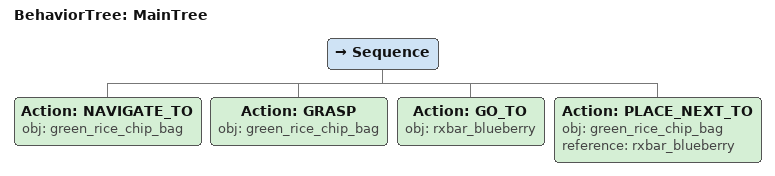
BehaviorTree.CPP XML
<root main_tree_to_execute="MainTree">
  <BehaviorTree ID="MainTree">
    <Sequence>
      <!-- Navigate to green_rice_chip_bag -->
      <Action ID="NAVIGATE_TO" obj="green_rice_chip_bag" />
      <!-- Grasp green_rice_chip_bag -->
      <Action ID="GRASP" obj="green_rice_chip_bag" />
      <!-- Go to rxbar_blueberry -->
      <Action ID="GO_TO" obj="rxbar_blueberry" />
      <!-- Place green_rice_chip_bag next to rxbar_blueberry -->
      <Action ID="PLACE_NEXT_TO" obj="green_rice_chip_bag" reference="rxbar_blueberry" />
    </Sequence>
  </BehaviorTree>
</root>
